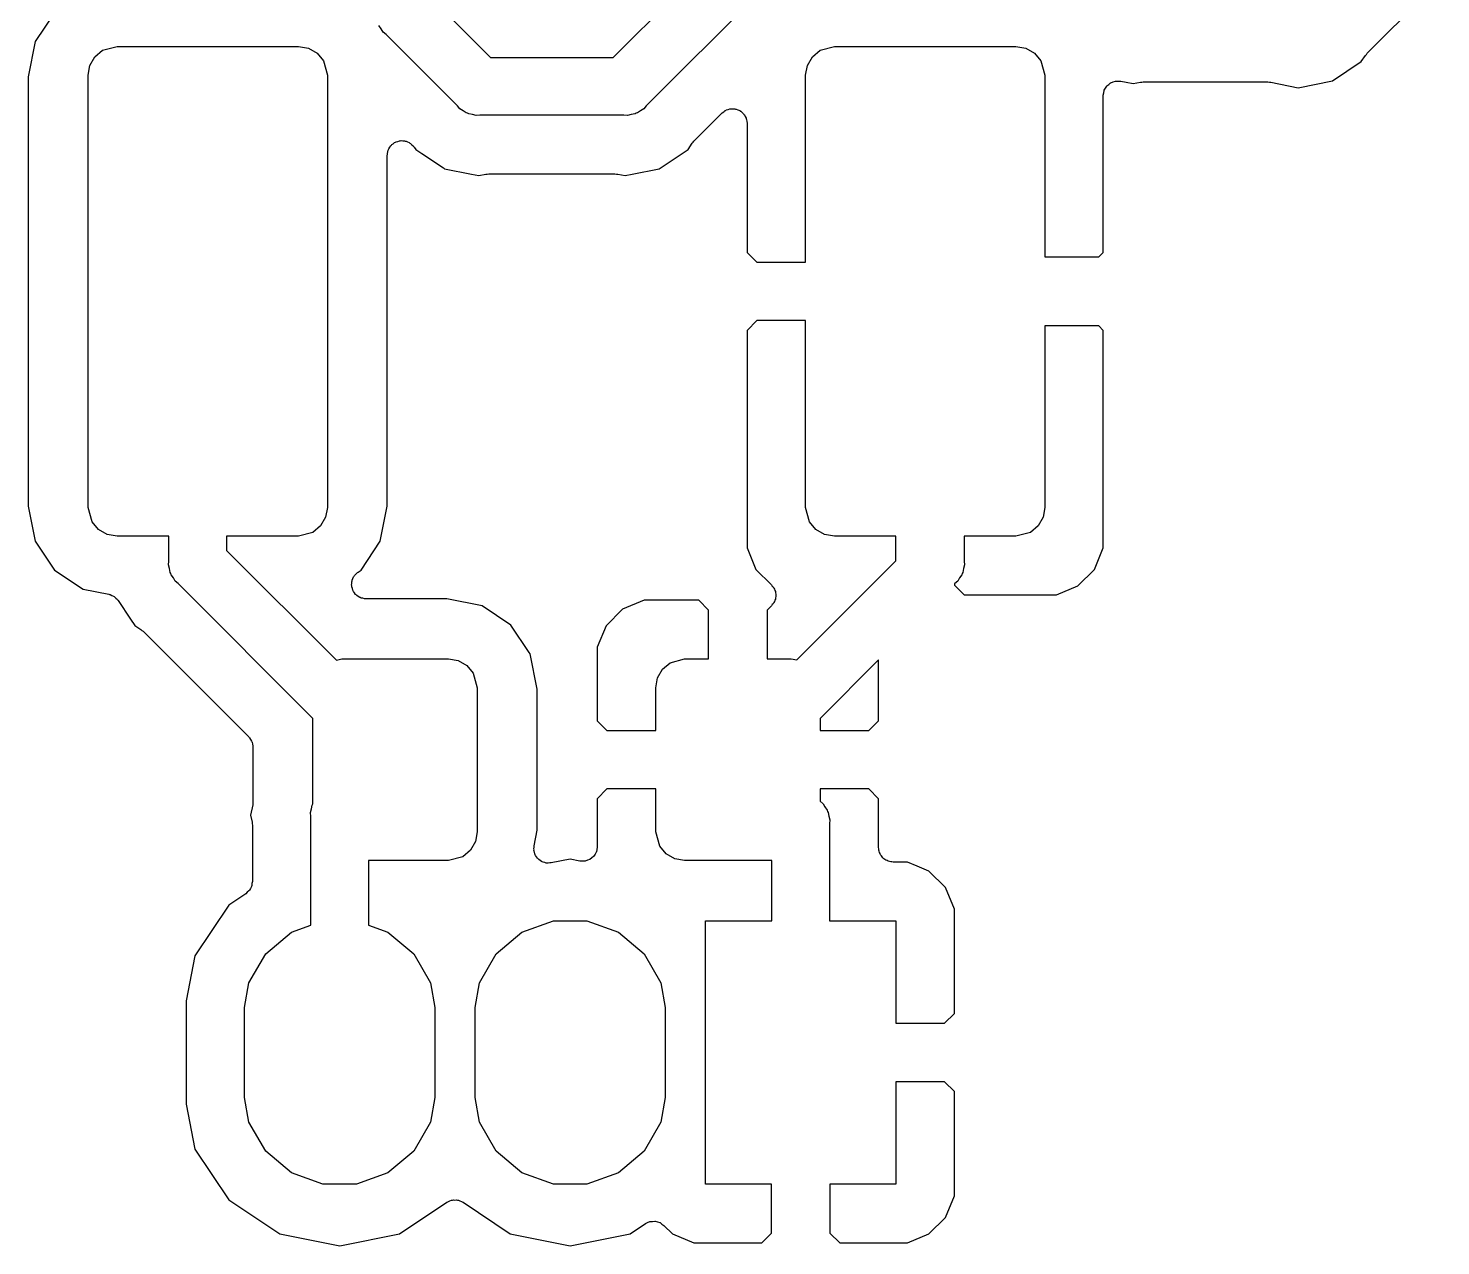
# Model space of a CAD drawing. Extents: x 51.7 to 143, y -96 to -37.9.
# Drawn here: x 87.79 to 100.04, y -65.94 to -55.38 of the extents above; entities that cross this region are included whole.
import ezdxf

# ---------------------------------------------------------------- set-up
doc = ezdxf.new("R2010")
doc.units = 0
doc.header["$MEASUREMENT"] = 0
doc.layers.add('BLACK', color=7, linetype='CONTINUOUS')

msp = doc.modelspace()

# ---------------------------------------------------------------- linework, layer by layer
at = {"layer": 'BLACK', "linetype": 'CONTINUOUS'}
for p, q in [((92.8604, -55.63), (94.1765, -54.3139)), ((94.4646, -54.733), (93.1485, -56.0491)), ((99.4036, -55.5923), (100.042, -54.9536)), ((91.309, -55.1414), (91.7976, -55.63)), ((88.013, -55.24), (87.8465, -55.4891)), ((90.848, -55.3795), (90.8289, -55.3523)), ((90.8645, -55.4082), (90.848, -55.3795)), ((87.8465, -55.4891), (87.7856, -55.7955)), ((90.8899, -55.4295), (90.8645, -55.4082)), ((91.5095, -56.0491), (90.8899, -55.4295)), ((88.3211, -55.6975), (88.3645, -55.6223)), ((88.3645, -55.6223), (88.431, -55.5665)), ((88.431, -55.5665), (88.556, -55.533)), ((88.556, -55.533), (90.131, -55.533)), ((90.131, -55.533), (90.2165, -55.5481)), ((90.2165, -55.5481), (90.2917, -55.5915)), ((90.2917, -55.5915), (90.3475, -55.658)), ((91.7976, -55.63), (92.8604, -55.63)), ((94.5461, -55.6975), (94.5895, -55.6223)), ((94.5895, -55.6223), (94.656, -55.5665)), ((94.656, -55.5665), (94.781, -55.533)), ((94.781, -55.533), (96.356, -55.533)), ((96.356, -55.533), (96.4415, -55.5481)), ((96.4415, -55.5481), (96.5167, -55.5915)), ((96.5167, -55.5915), (96.5725, -55.658)), ((99.3525, -55.6645), (99.3878, -55.6116)), ((99.3878, -55.6116), (99.3965, -55.6026)), ((99.3965, -55.6026), (99.4036, -55.5923)), ((88.306, -55.783), (88.3211, -55.6975)), ((90.3475, -55.658), (90.381, -55.783)), ((94.531, -55.783), (94.5461, -55.6975)), ((96.5725, -55.658), (96.606, -55.783)), ((99.1018, -55.832), (99.3525, -55.6645)), ((87.7856, -55.7955), (87.7856, -59.5205)), ((88.306, -59.533), (88.306, -55.783)), ((90.381, -55.783), (90.381, -59.533)), ((94.531, -57.404), (94.531, -55.783)), ((96.606, -55.783), (96.606, -57.358)), ((97.1334, -55.8952), (97.1437, -55.8772)), ((97.1437, -55.8772), (97.1448, -55.8763)), ((97.1448, -55.8763), (97.1455, -55.8751)), ((97.1455, -55.8751), (97.1617, -55.8622)), ((97.1617, -55.8622), (97.1775, -55.8489)), ((97.1775, -55.8489), (97.1788, -55.8484)), ((97.1788, -55.8484), (97.1799, -55.8475)), ((97.1799, -55.8475), (97.1995, -55.8409)), ((97.1995, -55.8409), (97.2189, -55.8338)), ((97.2189, -55.8338), (97.2203, -55.8338)), ((97.2203, -55.8338), (97.2217, -55.8334)), ((97.2217, -55.8334), (97.2424, -55.8338)), ((97.2424, -55.8338), (97.2631, -55.8338)), ((97.2631, -55.8338), (97.2644, -55.8343)), ((97.2644, -55.8343), (97.2658, -55.8343)), ((97.2658, -55.8343), (97.3116, -55.8434)), ((97.3116, -55.8434), (97.3116, -55.8434)), ((97.3116, -55.8434), (97.374, -55.8558)), ((97.374, -55.8558), (97.4364, -55.8434)), ((97.4364, -55.8434), (97.4489, -55.8432)), ((97.4489, -55.8432), (97.4612, -55.841)), ((97.4612, -55.841), (98.5428, -55.841)), ((98.5428, -55.841), (98.5551, -55.8432)), ((98.5551, -55.8432), (98.5676, -55.8434)), ((98.5676, -55.8434), (98.806, -55.8908)), ((98.806, -55.8908), (99.1018, -55.832)), ((97.114, -55.9561), (97.1181, -55.9358)), ((97.1142, -55.9575), (97.114, -55.9561)), ((97.114, -55.9589), (97.1142, -55.9575)), ((97.114, -57.3196), (97.114, -55.9589)), ((97.1181, -55.9358), (97.1217, -55.9154)), ((97.1217, -55.9154), (97.1224, -55.9142)), ((97.1224, -55.9142), (97.1226, -55.9128)), ((97.1226, -55.9128), (97.1334, -55.8952)), ((91.5308, -56.0745), (91.5095, -56.0491)), ((91.5595, -56.091), (91.5308, -56.0745)), ((91.5867, -56.1101), (91.5595, -56.091)), ((91.5975, -56.113), (91.5867, -56.1101)), ((91.6072, -56.1185), (91.5975, -56.113)), ((91.6398, -56.1243), (91.6072, -56.1185)), ((91.6719, -56.1329), (91.6398, -56.1243)), ((91.7049, -56.13), (91.6719, -56.1329)), ((92.9531, -56.13), (91.7049, -56.13)), ((92.9861, -56.1329), (92.9531, -56.13)), ((93.0182, -56.1243), (92.9861, -56.1329)), ((93.0508, -56.1185), (93.0182, -56.1243)), ((93.0605, -56.113), (93.0508, -56.1185)), ((93.0713, -56.1101), (93.0605, -56.113)), ((93.0984, -56.091), (93.0713, -56.1101)), ((93.1272, -56.0745), (93.0984, -56.091)), ((93.1485, -56.0491), (93.1272, -56.0745)), ((93.5616, -56.3543), (93.8062, -56.1098)), ((93.8062, -56.1098), (93.8198, -56.1003)), ((93.8198, -56.1003), (93.8325, -56.0896)), ((93.8325, -56.0896), (93.8378, -56.0877)), ((93.8378, -56.0877), (93.8423, -56.0845)), ((93.8423, -56.0845), (93.8584, -56.0802)), ((93.8584, -56.0802), (93.8739, -56.0745)), ((93.8739, -56.0745), (93.8795, -56.0745)), ((93.8795, -56.0745), (93.8849, -56.0731)), ((93.8849, -56.0731), (93.9015, -56.0745)), ((93.9015, -56.0745), (93.9181, -56.0745)), ((93.9181, -56.0745), (93.9233, -56.0764)), ((93.9233, -56.0764), (93.9289, -56.0769)), ((93.9289, -56.0769), (93.9439, -56.0839)), ((93.9439, -56.0839), (93.9595, -56.0896)), ((93.9595, -56.0896), (93.9638, -56.0932)), ((93.9638, -56.0932), (93.9688, -56.0955)), ((93.9688, -56.0955), (93.9806, -56.1073)), ((93.9806, -56.1073), (93.9933, -56.1179)), ((93.9933, -56.1179), (93.9961, -56.1228)), ((93.9961, -56.1228), (94, -56.1267)), ((94, -56.1267), (94.007, -56.1418)), ((94.007, -56.1418), (94.0153, -56.1561)), ((94.0153, -56.1561), (94.0163, -56.1616)), ((94.0163, -56.1616), (94.0187, -56.1667)), ((94.0187, -56.1667), (94.0201, -56.1832)), ((94.0201, -56.1832), (94.023, -56.1996)), ((94.023, -56.1996), (94.023, -57.3196)), ((90.9406, -56.3851), (90.9533, -56.3767)), ((90.9533, -56.3767), (90.9649, -56.3669)), ((90.9649, -56.3669), (90.9715, -56.3645)), ((90.9715, -56.3645), (90.9773, -56.3606)), ((90.9773, -56.3606), (90.9921, -56.357)), ((90.9921, -56.357), (91.0064, -56.3518)), ((91.0064, -56.3518), (91.0134, -56.3518)), ((91.0134, -56.3518), (91.0201, -56.3501)), ((91.0201, -56.3501), (91.0353, -56.3518)), ((91.0353, -56.3518), (91.0505, -56.3518)), ((91.0505, -56.3518), (91.057, -56.3542)), ((91.057, -56.3542), (91.064, -56.3549)), ((91.064, -56.3549), (91.0776, -56.3617)), ((91.0776, -56.3617), (91.0919, -56.3669)), ((91.0919, -56.3669), (91.0973, -56.3714)), ((91.0973, -56.3714), (91.1035, -56.3745)), ((91.1035, -56.3745), (91.1141, -56.3855)), ((93.5105, -56.4265), (93.5458, -56.3736)), ((93.5458, -56.3736), (93.5545, -56.3646)), ((93.5545, -56.3646), (93.5616, -56.3543)), ((90.9014, -56.4769), (90.9027, -56.47)), ((90.9014, -59.5205), (90.9014, -56.4769)), ((90.9022, -56.463), (90.9065, -56.4484)), ((90.9027, -56.47), (90.9022, -56.463)), ((90.9065, -56.4484), (90.9091, -56.4334)), ((90.9091, -56.4334), (90.9126, -56.4274)), ((90.9126, -56.4274), (90.9145, -56.4207)), ((90.9145, -56.4207), (90.9235, -56.4084)), ((90.9235, -56.4084), (90.9312, -56.3952)), ((90.9312, -56.3952), (90.9365, -56.3908)), ((90.9365, -56.3908), (90.9406, -56.3851)), ((91.1141, -56.3855), (91.1257, -56.3952)), ((91.1257, -56.3952), (91.1292, -56.4013)), ((91.1292, -56.4013), (91.134, -56.4063)), ((91.134, -56.4063), (91.1475, -56.4265)), ((91.1475, -56.4265), (91.2004, -56.4618)), ((91.2004, -56.4618), (91.3884, -56.5874)), ((93.2598, -56.594), (93.5105, -56.4265)), ((91.3884, -56.5874), (91.3884, -56.5874)), ((91.3884, -56.5874), (91.3982, -56.594)), ((91.3982, -56.594), (91.6316, -56.6404)), ((93.0264, -56.6404), (93.2598, -56.594)), ((91.6316, -56.6404), (91.6316, -56.6404)), ((91.6316, -56.6404), (91.694, -56.6528)), ((91.694, -56.6528), (91.7564, -56.6404)), ((91.7564, -56.6404), (91.7689, -56.6402)), ((91.7689, -56.6402), (91.7812, -56.638)), ((91.7812, -56.638), (92.8768, -56.638)), ((92.8768, -56.638), (92.8891, -56.6402)), ((92.8891, -56.6402), (92.9016, -56.6404)), ((92.9016, -56.6404), (92.964, -56.6528)), ((92.964, -56.6528), (93.0264, -56.6404)), ((93.0264, -56.6404), (93.0264, -56.6404)), ((94.023, -57.3196), (94.1074, -57.404)), ((96.606, -57.358), (97.0756, -57.358)), ((97.0756, -57.358), (97.114, -57.3196)), ((94.1074, -57.404), (94.531, -57.404)), ((94.1074, -57.912), (94.023, -57.9964)), ((94.531, -57.912), (94.1074, -57.912)), ((94.531, -59.533), (94.531, -57.912)), ((97.0756, -57.958), (96.606, -57.958)), ((96.606, -57.958), (96.606, -59.533)), ((97.114, -57.9964), (97.0756, -57.958)), ((94.023, -57.9964), (94.023, -59.884)), ((97.114, -59.884), (97.114, -57.9964)), ((87.7856, -59.5205), (87.8465, -59.8269)), ((88.3395, -59.658), (88.306, -59.533)), ((90.381, -59.533), (90.3659, -59.6185)), ((90.8405, -59.8269), (90.9014, -59.5205)), ((94.5645, -59.658), (94.531, -59.533)), ((96.606, -59.533), (96.5909, -59.6185)), ((88.3953, -59.7245), (88.3395, -59.658)), ((90.3659, -59.6185), (90.3225, -59.6937)), ((94.6203, -59.7245), (94.5645, -59.658)), ((96.5909, -59.6185), (96.5475, -59.6937)), ((88.4705, -59.7679), (88.3953, -59.7245)), ((88.556, -59.783), (88.4705, -59.7679)), ((89.006, -59.783), (88.556, -59.783)), ((89.006, -59.9986), (89.006, -59.783)), ((90.131, -59.783), (89.506, -59.783)), ((89.506, -59.783), (89.506, -59.9059)), ((90.256, -59.7495), (90.131, -59.783)), ((90.3225, -59.6937), (90.256, -59.7495)), ((94.6955, -59.7679), (94.6203, -59.7245)), ((94.781, -59.783), (94.6955, -59.7679)), ((95.3145, -59.783), (94.781, -59.783)), ((95.3145, -59.9974), (95.3145, -59.783)), ((96.356, -59.783), (95.906, -59.783)), ((95.906, -59.783), (95.906, -59.9986)), ((96.481, -59.7495), (96.356, -59.783)), ((96.5475, -59.6937), (96.481, -59.7495)), ((87.8465, -59.8269), (88.013, -60.076)), ((89.506, -59.9059), (90.4595, -60.8595)), ((90.674, -60.076), (90.8405, -59.8269)), ((94.023, -59.884), (94.1003, -60.0708)), ((97.0367, -60.0708), (97.114, -59.884)), ((89.0031, -60.0316), (89.006, -59.9986)), ((89.0117, -60.0637), (89.0031, -60.0316)), ((94.4561, -60.8558), (95.3145, -59.9974)), ((95.9089, -60.0316), (95.9003, -60.0637)), ((95.906, -59.9986), (95.9089, -60.0316)), ((88.013, -60.076), (88.2621, -60.2425)), ((89.0175, -60.0963), (89.0117, -60.0637)), ((89.023, -60.106), (89.0175, -60.0963)), ((89.0259, -60.1168), (89.023, -60.106)), ((89.045, -60.144), (89.0259, -60.1168)), ((89.0615, -60.1727), (89.045, -60.144)), ((89.0869, -60.194), (89.0615, -60.1727)), ((90.5927, -60.1775), (90.595, -60.171)), ((90.5927, -60.1927), (90.5927, -60.1775)), ((90.595, -60.171), (90.5958, -60.164)), ((90.5958, -60.164), (90.6025, -60.1504)), ((90.6025, -60.1504), (90.6077, -60.1361)), ((90.6077, -60.1361), (90.6122, -60.1307)), ((90.6122, -60.1307), (90.6153, -60.1245)), ((90.6153, -60.1245), (90.6263, -60.1139)), ((90.6263, -60.1139), (90.6361, -60.1023)), ((90.6361, -60.1023), (90.6421, -60.0988)), ((90.6421, -60.0988), (90.6472, -60.094)), ((90.6472, -60.094), (90.674, -60.076)), ((94.1003, -60.0708), (94.2354, -60.2058)), ((95.8505, -60.1727), (95.8251, -60.194)), ((95.867, -60.144), (95.8505, -60.1727)), ((95.8861, -60.1168), (95.867, -60.144)), ((95.889, -60.106), (95.8861, -60.1168)), ((95.8945, -60.0963), (95.889, -60.106)), ((95.9003, -60.0637), (95.8945, -60.0963)), ((96.8938, -60.2137), (97.0367, -60.0708)), ((88.2621, -60.2425), (88.4849, -60.2868)), ((88.4849, -60.2868), (88.4901, -60.2888)), ((88.4901, -60.2888), (88.4957, -60.2894)), ((88.4957, -60.2894), (88.5106, -60.2968)), ((88.5106, -60.2968), (88.526, -60.3028)), ((90.256, -61.3631), (89.0869, -60.194)), ((90.591, -60.2079), (90.5927, -60.1927)), ((90.5927, -60.2146), (90.591, -60.2079)), ((90.5927, -60.2216), (90.5927, -60.2146)), ((90.5979, -60.2359), (90.5927, -60.2216)), ((90.6015, -60.2507), (90.5979, -60.2359)), ((90.6054, -60.2565), (90.6015, -60.2507)), ((90.6077, -60.2631), (90.6054, -60.2565)), ((90.6175, -60.2747), (90.6077, -60.2631)), ((90.626, -60.2874), (90.6175, -60.2747)), ((90.6316, -60.2915), (90.626, -60.2874)), ((90.6361, -60.2968), (90.6316, -60.2915)), ((90.6493, -60.3045), (90.6361, -60.2968)), ((94.2354, -60.2058), (94.2418, -60.2149)), ((94.2418, -60.2149), (94.2496, -60.2228)), ((94.2496, -60.2228), (94.2543, -60.2329)), ((94.2543, -60.2329), (94.2607, -60.242)), ((94.2607, -60.242), (94.2636, -60.2527)), ((94.2636, -60.2527), (94.2683, -60.2628)), ((94.2683, -60.2628), (94.2693, -60.2738)), ((94.2693, -60.2738), (94.2721, -60.2846)), ((94.2721, -60.2846), (94.2712, -60.2956)), ((94.2712, -60.2956), (94.2721, -60.3067)), ((95.8251, -60.194), (95.8225, -60.1966)), ((95.8225, -60.1966), (95.8225, -60.2066)), ((95.8225, -60.2066), (95.9069, -60.291)), ((95.9069, -60.291), (96.707, -60.291)), ((96.707, -60.291), (96.8938, -60.2137)), ((88.526, -60.3028), (88.5302, -60.3065)), ((88.5302, -60.3065), (88.5352, -60.309)), ((88.5352, -60.309), (88.5467, -60.3209)), ((88.5467, -60.3209), (88.5592, -60.3319)), ((88.5592, -60.3319), (88.5619, -60.3368)), ((88.5619, -60.3368), (88.5657, -60.3408)), ((88.5657, -60.3408), (88.6742, -60.5031)), ((90.6616, -60.3135), (90.6493, -60.3045)), ((90.6683, -60.3154), (90.6616, -60.3135)), ((90.6743, -60.3189), (90.6683, -60.3154)), ((90.6893, -60.3215), (90.6743, -60.3189)), ((90.7039, -60.3258), (90.6893, -60.3215)), ((90.7109, -60.3253), (90.7039, -60.3258)), ((90.7177, -60.3266), (90.7109, -60.3253)), ((91.4185, -60.3266), (90.7177, -60.3266)), ((91.7249, -60.3875), (91.4185, -60.3266)), ((91.974, -60.554), (91.7249, -60.3875)), ((92.9432, -60.4163), (92.8003, -60.5592)), ((93.13, -60.339), (92.9432, -60.4163)), ((93.6051, -60.339), (93.13, -60.339)), ((93.6895, -60.4234), (93.6051, -60.339)), ((93.6895, -60.847), (93.6895, -60.4234)), ((94.2354, -60.3854), (94.1975, -60.4234)), ((94.1975, -60.4234), (94.1975, -60.847)), ((94.2418, -60.3763), (94.2354, -60.3854)), ((94.2496, -60.3685), (94.2418, -60.3763)), ((94.2543, -60.3584), (94.2496, -60.3685)), ((94.2607, -60.3493), (94.2543, -60.3584)), ((94.2636, -60.3386), (94.2607, -60.3493)), ((94.2683, -60.3285), (94.2636, -60.3386)), ((94.2693, -60.3174), (94.2683, -60.3285)), ((94.2721, -60.3067), (94.2693, -60.3174)), ((88.6742, -60.5031), (88.6742, -60.5031)), ((88.6742, -60.5031), (88.7095, -60.556)), ((88.7095, -60.556), (88.7624, -60.5913)), ((88.7624, -60.5913), (88.7714, -60.6)), ((88.7714, -60.6), (88.7816, -60.6071)), ((88.7816, -60.6071), (89.6984, -61.5238)), ((92.1326, -60.7912), (91.974, -60.554)), ((92.8003, -60.5592), (92.723, -60.746)), ((92.1405, -60.8031), (92.1326, -60.7912)), ((92.1326, -60.7912), (92.1326, -60.7912)), ((92.723, -60.746), (92.723, -61.3836)), ((90.4595, -60.8595), (90.506, -60.847)), ((90.506, -60.847), (91.431, -60.847)), ((91.431, -60.847), (91.5165, -60.8621)), ((91.5165, -60.8621), (91.5917, -60.9055)), ((91.5917, -60.9055), (91.6475, -60.972)), ((92.2014, -61.1095), (92.1405, -60.8031)), ((93.2895, -60.9363), (93.356, -60.8805)), ((93.356, -60.8805), (93.481, -60.847)), ((93.481, -60.847), (93.6895, -60.847)), ((94.1975, -60.847), (94.406, -60.847)), ((94.406, -60.847), (94.4561, -60.8558)), ((95.164, -60.8551), (94.656, -61.3631)), ((95.164, -61.3836), (95.164, -60.8551)), ((91.6475, -60.972), (91.681, -61.097)), ((93.231, -61.097), (93.2461, -61.0115)), ((93.2461, -61.0115), (93.2895, -60.9363)), ((91.681, -61.097), (91.681, -62.347)), ((92.2014, -62.3345), (92.2014, -61.1095)), ((93.231, -61.468), (93.231, -61.097)), ((90.256, -62.1024), (90.256, -61.3631)), ((92.723, -61.3836), (92.8074, -61.468)), ((94.656, -61.3631), (94.656, -61.468)), ((95.1419, -61.4057), (95.164, -61.3836)), ((89.6984, -61.5238), (89.7016, -61.5284)), ((92.8074, -61.468), (93.231, -61.468)), ((94.656, -61.468), (95.0796, -61.468)), ((95.0796, -61.468), (95.1419, -61.4057)), ((95.1419, -61.4057), (95.1419, -61.4057)), ((89.7016, -61.5284), (89.7058, -61.532)), ((89.7058, -61.532), (89.7141, -61.5464)), ((89.7141, -61.5464), (89.7237, -61.56)), ((89.7237, -61.56), (89.7251, -61.5654)), ((89.7251, -61.5654), (89.7279, -61.5702)), ((89.7279, -61.5702), (89.7308, -61.5865)), ((89.7308, -61.5865), (89.7351, -61.6026)), ((89.7351, -61.6026), (89.7346, -61.6081)), ((89.7346, -61.6081), (89.7356, -61.6136)), ((89.7356, -61.6136), (89.7356, -62.0874)), ((92.8074, -61.976), (92.723, -62.0604)), ((93.231, -61.976), (92.8074, -61.976)), ((93.231, -62.347), (93.231, -61.976)), ((94.656, -61.976), (94.656, -62.0809)), ((95.0796, -61.976), (94.656, -61.976)), ((95.164, -62.0604), (95.0796, -61.976)), ((89.7331, -62.1122), (89.7152, -62.2025)), ((89.7334, -62.0997), (89.7331, -62.1122)), ((89.7356, -62.0874), (89.7334, -62.0997)), ((90.2437, -62.1483), (90.2495, -62.1157)), ((90.2495, -62.1157), (90.255, -62.106)), ((90.255, -62.106), (90.256, -62.1024)), ((92.723, -62.0604), (92.723, -62.4769)), ((94.656, -62.0809), (94.6571, -62.082)), ((94.6571, -62.082), (94.6825, -62.1033)), ((94.6825, -62.1033), (94.699, -62.132)), ((94.699, -62.132), (94.7181, -62.1592)), ((95.164, -62.484), (95.164, -62.0604)), ((89.7152, -62.2025), (89.7276, -62.2649)), ((90.2351, -62.1804), (90.2437, -62.1483)), ((90.238, -62.2134), (90.2351, -62.1804)), ((90.238, -63.157), (90.238, -62.2134)), ((94.7181, -62.1592), (94.721, -62.17)), ((94.721, -62.17), (94.7265, -62.1797)), ((94.7265, -62.1797), (94.7323, -62.2123)), ((94.7323, -62.2123), (94.7409, -62.2444)), ((94.7409, -62.2444), (94.738, -62.2774)), ((89.7276, -62.2649), (89.7278, -62.2774)), ((89.7278, -62.2774), (89.73, -62.2897)), ((89.73, -62.2897), (89.73, -62.7793)), ((91.681, -62.347), (91.6659, -62.4325)), ((92.1749, -62.4681), (92.2014, -62.3345)), ((93.2645, -62.472), (93.231, -62.347)), ((94.738, -62.2774), (94.738, -63.119)), ((91.6659, -62.4325), (91.6225, -62.5077)), ((92.1724, -62.4957), (92.1746, -62.482)), ((92.1741, -62.5039), (92.1724, -62.4957)), ((92.1739, -62.5122), (92.1741, -62.5039)), ((92.1746, -62.482), (92.1749, -62.4681)), ((92.7189, -62.4999), (92.7153, -62.5203)), ((92.723, -62.4796), (92.7189, -62.4999)), ((92.723, -62.4769), (92.7228, -62.4783)), ((92.7228, -62.4783), (92.723, -62.4796)), ((93.3203, -62.5385), (93.2645, -62.472)), ((95.1659, -62.4949), (95.164, -62.484)), ((95.1659, -62.5061), (95.1659, -62.4949)), ((95.1697, -62.5165), (95.1659, -62.5061)), ((91.431, -62.597), (90.738, -62.597)), ((90.738, -62.597), (90.738, -63.157)), ((91.556, -62.5635), (91.431, -62.597)), ((91.6225, -62.5077), (91.556, -62.5635)), ((92.1784, -62.5253), (92.1739, -62.5122)), ((92.1811, -62.5389), (92.1784, -62.5253)), ((92.1854, -62.5461), (92.1811, -62.5389)), ((92.1881, -62.554), (92.1854, -62.5461)), ((92.1968, -62.5648), (92.1881, -62.554)), ((92.2039, -62.5766), (92.1968, -62.5648)), ((92.2105, -62.5819), (92.2039, -62.5766)), ((92.2157, -62.5884), (92.2105, -62.5819)), ((92.2275, -62.5956), (92.2157, -62.5884)), ((92.2383, -62.6042), (92.2275, -62.5956)), ((92.2462, -62.6069), (92.2383, -62.6042)), ((92.2534, -62.6113), (92.2462, -62.6069)), ((92.267, -62.614), (92.2534, -62.6113)), ((92.2801, -62.6184), (92.267, -62.614)), ((92.2885, -62.6182), (92.2801, -62.6184)), ((92.2966, -62.6199), (92.2885, -62.6182)), ((92.3103, -62.6178), (92.2966, -62.6199)), ((92.3242, -62.6175), (92.3103, -62.6178)), ((92.488, -62.5849), (92.3242, -62.6175)), ((92.5712, -62.6014), (92.488, -62.5849)), ((92.5726, -62.6015), (92.5712, -62.6014)), ((92.5739, -62.6019), (92.5726, -62.6015)), ((92.5946, -62.6019), (92.5739, -62.6019)), ((92.6153, -62.6024), (92.5946, -62.6019)), ((92.6166, -62.6019), (92.6153, -62.6024)), ((92.6181, -62.6019), (92.6166, -62.6019)), ((92.6375, -62.5949), (92.6181, -62.6019)), ((92.6571, -62.5882), (92.6375, -62.5949)), ((92.6582, -62.5873), (92.6571, -62.5882)), ((92.6595, -62.5869), (92.6582, -62.5873)), ((92.6754, -62.5736), (92.6595, -62.5869)), ((92.6915, -62.5606), (92.6754, -62.5736)), ((92.6922, -62.5594), (92.6915, -62.5606)), ((92.6933, -62.5585), (92.6922, -62.5594)), ((92.7036, -62.5406), (92.6933, -62.5585)), ((92.7144, -62.5229), (92.7036, -62.5406)), ((92.7146, -62.5215), (92.7144, -62.5229)), ((92.7153, -62.5203), (92.7146, -62.5215)), ((93.3955, -62.5819), (93.3203, -62.5385)), ((93.481, -62.597), (93.3955, -62.5819)), ((94.238, -62.597), (93.481, -62.597)), ((94.238, -63.119), (94.238, -62.597)), ((95.1717, -62.5274), (95.1697, -62.5165)), ((95.1772, -62.5371), (95.1717, -62.5274)), ((95.181, -62.5475), (95.1772, -62.5371)), ((95.1882, -62.556), (95.181, -62.5475)), ((95.1937, -62.5656), (95.1882, -62.556)), ((95.2022, -62.5728), (95.1937, -62.5656)), ((95.2094, -62.5813), (95.2022, -62.5728)), ((95.219, -62.5868), (95.2094, -62.5813)), ((95.2275, -62.594), (95.219, -62.5868)), ((95.2379, -62.5978), (95.2275, -62.594)), ((95.2476, -62.6033), (95.2379, -62.5978)), ((95.2585, -62.6053), (95.2476, -62.6033)), ((95.2689, -62.6091), (95.2585, -62.6053)), ((95.2801, -62.6091), (95.2689, -62.6091)), ((95.291, -62.611), (95.2801, -62.6091)), ((95.4145, -62.611), (95.291, -62.611)), ((95.4996, -62.6462), (95.4145, -62.611)), ((95.6013, -62.6883), (95.4996, -62.6462)), ((95.7442, -62.8312), (95.6013, -62.6883)), ((89.6865, -62.8725), (89.6736, -62.8849)), ((89.7003, -62.8609), (89.6865, -62.8725)), ((89.7024, -62.8573), (89.7003, -62.8609)), ((89.7054, -62.8544), (89.7024, -62.8573)), ((89.7134, -62.8383), (89.7054, -62.8544)), ((89.7223, -62.8227), (89.7134, -62.8383)), ((89.7231, -62.8186), (89.7223, -62.8227)), ((89.7249, -62.8148), (89.7231, -62.8186)), ((89.7269, -62.797), (89.7249, -62.8148)), ((89.73, -62.7793), (89.7269, -62.797)), ((95.8215, -63.018), (95.7442, -62.8312)), ((89.5266, -62.9831), (89.2319, -63.4242)), ((89.6736, -62.8849), (89.5266, -62.9831)), ((92.0689, -63.2186), (92.3424, -63.119)), ((92.3424, -63.119), (92.6336, -63.119)), ((92.6336, -63.119), (92.9071, -63.2186)), ((93.6625, -65.405), (93.6625, -63.119)), ((93.6625, -63.119), (94.238, -63.119)), ((94.738, -63.119), (95.3135, -63.119)), ((95.3135, -63.119), (95.3135, -64.008)), ((95.8215, -63.9236), (95.8215, -63.018)), ((89.8459, -63.4057), (90.0689, -63.2186)), ((90.0689, -63.2186), (90.238, -63.157)), ((90.738, -63.157), (90.9071, -63.2186)), ((90.9071, -63.2186), (91.1301, -63.4057)), ((91.8459, -63.4057), (92.0689, -63.2186)), ((92.9071, -63.2186), (93.1301, -63.4057)), ((89.2319, -63.4242), (89.1545, -63.8132)), ((89.7003, -63.6578), (89.8459, -63.4057)), ((91.1301, -63.4057), (91.2757, -63.6578)), ((91.7003, -63.6578), (91.8459, -63.4057)), ((93.1301, -63.4057), (93.2757, -63.6578)), ((89.6625, -63.8723), (89.7003, -63.6578)), ((91.2757, -63.6578), (91.3135, -63.8723)), ((91.6625, -63.8723), (91.7003, -63.6578)), ((93.2757, -63.6578), (93.3135, -63.8723)), ((89.1545, -63.8132), (89.1545, -64.7108)), ((89.6625, -64.6517), (89.6625, -63.8723)), ((91.3135, -63.8723), (91.3135, -64.6517)), ((91.6625, -64.6517), (91.6625, -63.8723)), ((93.3135, -63.8723), (93.3135, -64.6517)), ((95.7371, -64.008), (95.8215, -63.9236)), ((95.3135, -64.008), (95.7371, -64.008)), ((95.3135, -64.516), (95.3135, -65.405)), ((95.7371, -64.516), (95.3135, -64.516)), ((95.8215, -64.6004), (95.7371, -64.516)), ((89.1545, -64.7108), (89.2319, -65.0998)), ((89.7003, -64.8662), (89.6625, -64.6517)), ((91.3135, -64.6517), (91.2757, -64.8662)), ((91.7003, -64.8662), (91.6625, -64.6517)), ((93.3135, -64.6517), (93.2757, -64.8662)), ((95.8215, -65.506), (95.8215, -64.6004)), ((89.8459, -65.1183), (89.7003, -64.8662)), ((91.2757, -64.8662), (91.1301, -65.1183)), ((91.8459, -65.1183), (91.7003, -64.8662)), ((93.2757, -64.8662), (93.1301, -65.1183)), ((89.2319, -65.0998), (89.5266, -65.5409)), ((90.0689, -65.3054), (89.8459, -65.1183)), ((91.1301, -65.1183), (90.9071, -65.3054)), ((92.0689, -65.3054), (91.8459, -65.1183)), ((93.1301, -65.1183), (92.9071, -65.3054)), ((90.3424, -65.405), (90.0689, -65.3054)), ((90.9071, -65.3054), (90.6336, -65.405)), ((92.3424, -65.405), (92.0689, -65.3054)), ((92.9071, -65.3054), (92.6336, -65.405)), ((90.6336, -65.405), (90.3424, -65.405)), ((92.6336, -65.405), (92.3424, -65.405)), ((94.234, -65.405), (93.6625, -65.405)), ((94.234, -65.8286), (94.234, -65.405)), ((95.3135, -65.405), (94.742, -65.405)), ((94.742, -65.405), (94.742, -65.8286)), ((89.5266, -65.5409), (89.9677, -65.8356)), ((91.0083, -65.8356), (91.4174, -65.5623)), ((91.4174, -65.5623), (91.4251, -65.5589)), ((91.4251, -65.5589), (91.4318, -65.5539)), ((91.4318, -65.5539), (91.4451, -65.5501)), ((91.4451, -65.5501), (91.4578, -65.5445)), ((91.4578, -65.5445), (91.4662, -65.5439)), ((91.4662, -65.5439), (91.4742, -65.5416)), ((91.4742, -65.5416), (91.488, -65.5425)), ((91.488, -65.5425), (91.5018, -65.5416)), ((91.5018, -65.5416), (91.5098, -65.5439)), ((91.5098, -65.5439), (91.5182, -65.5445)), ((91.5182, -65.5445), (91.5309, -65.5501)), ((91.5309, -65.5501), (91.5442, -65.5539)), ((91.5442, -65.5539), (91.5509, -65.5589)), ((91.5509, -65.5589), (91.5586, -65.5623)), ((91.5586, -65.5623), (91.9677, -65.8356)), ((95.7442, -65.6928), (95.8215, -65.506)), ((95.6013, -65.8357), (95.7442, -65.6928)), ((93.0083, -65.8356), (93.1413, -65.7468)), ((93.1413, -65.7468), (93.1602, -65.7384)), ((93.1602, -65.7384), (93.179, -65.7297)), ((93.179, -65.7297), (93.1804, -65.7296)), ((93.1804, -65.7296), (93.1817, -65.729)), ((93.1817, -65.729), (93.2023, -65.7277)), ((93.2023, -65.7277), (93.2229, -65.7259)), ((93.2229, -65.7259), (93.2243, -65.7262)), ((93.2243, -65.7262), (93.2257, -65.7261)), ((93.2257, -65.7261), (93.2456, -65.7319)), ((93.2456, -65.7319), (93.2655, -65.7373)), ((93.2655, -65.7373), (93.2667, -65.7381)), ((93.2667, -65.7381), (93.268, -65.7385)), ((93.268, -65.7385), (93.2847, -65.7507)), ((93.2847, -65.7507), (93.3016, -65.7626)), ((93.3016, -65.7626), (93.3747, -65.8357)), ((89.9677, -65.8356), (90.488, -65.9391)), ((90.488, -65.9391), (91.0083, -65.8356)), ((91.9677, -65.8356), (92.488, -65.9391)), ((92.488, -65.9391), (93.0083, -65.8356)), ((93.3747, -65.8357), (93.5615, -65.913)), ((93.5615, -65.913), (94.1496, -65.913)), ((94.1496, -65.913), (94.234, -65.8286)), ((94.742, -65.8286), (94.8264, -65.913)), ((94.8264, -65.913), (95.4145, -65.913)), ((95.4145, -65.913), (95.6013, -65.8357))]:
    msp.add_line(p, q, dxfattribs=at)

doc.saveas('drawing.dxf')
